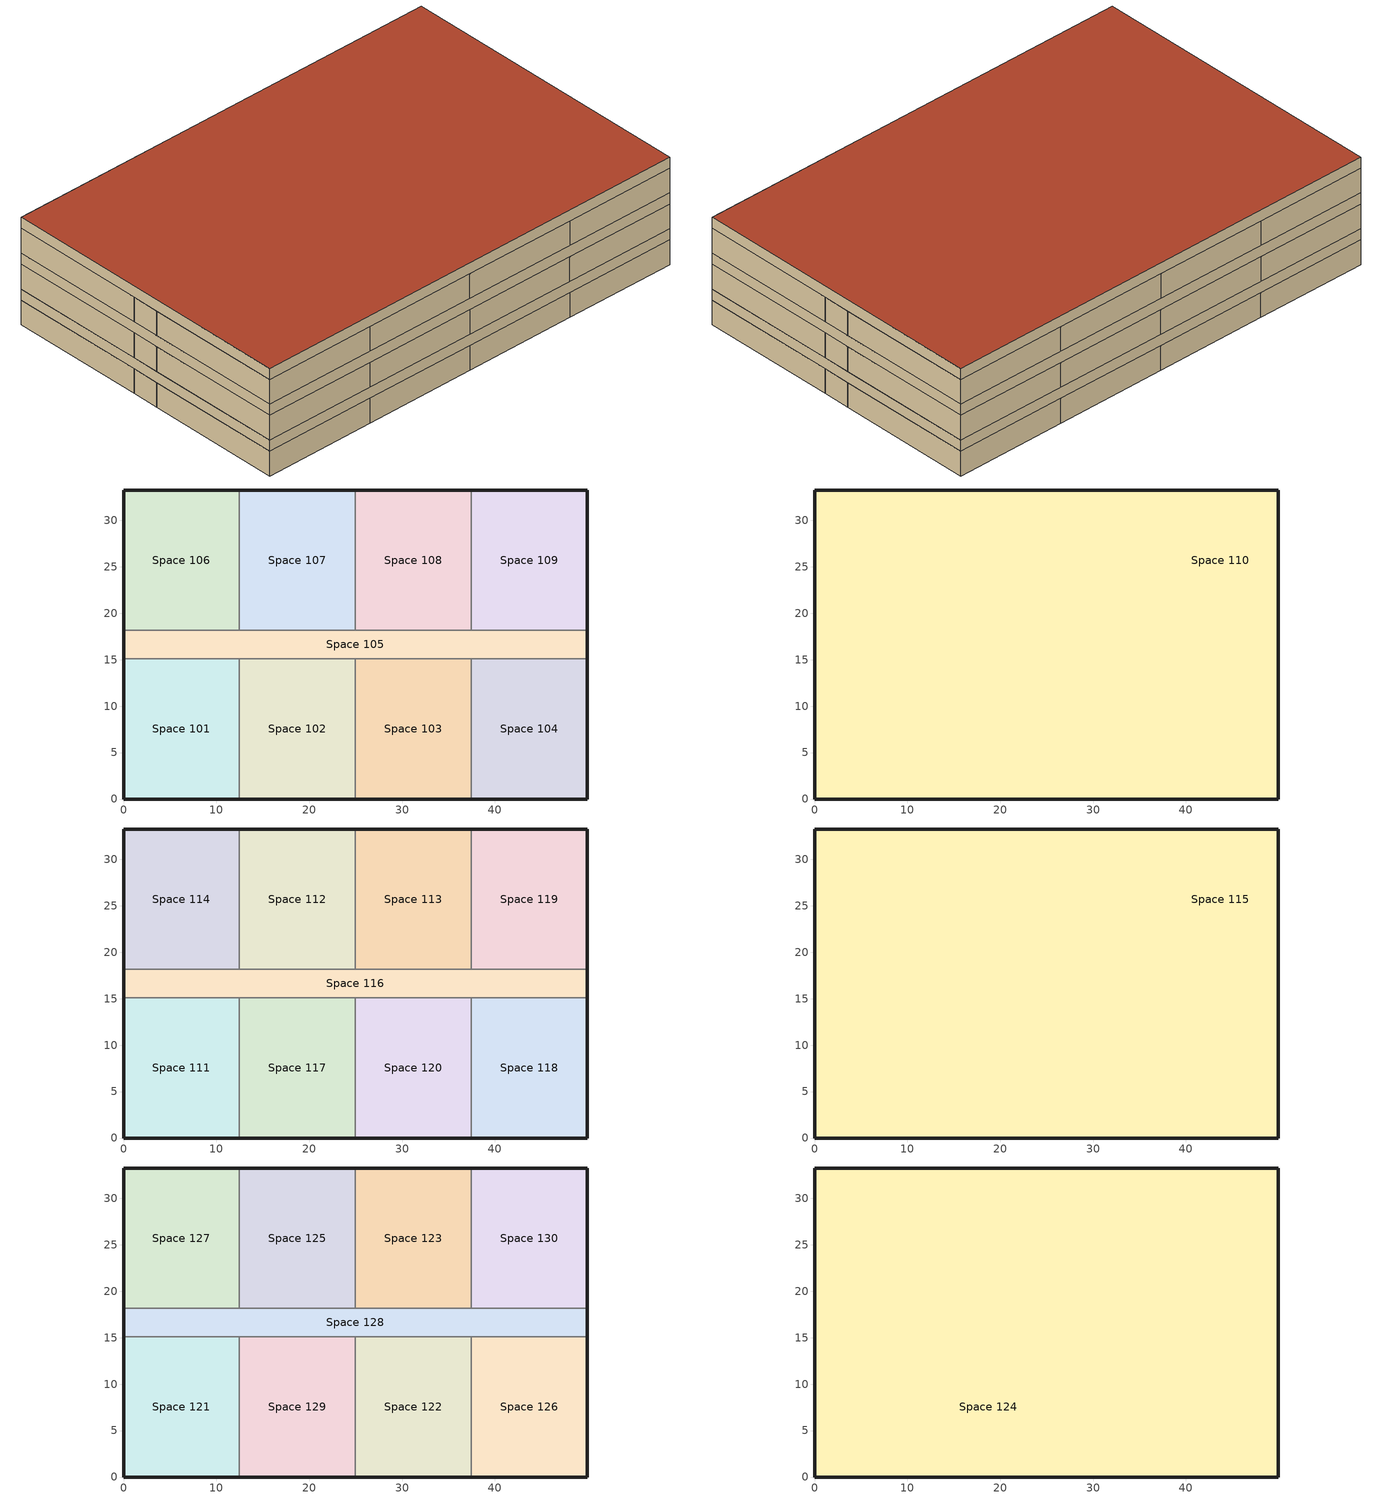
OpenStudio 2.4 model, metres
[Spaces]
Space 101
 floor ground: 12.48,15.11 12.48,0 0,0 0,15.11 z0
 wall outside: 0,15.11 0,0 12.48,0 z0:2.74
 wall to Space 105: 12.48,15.11 0,15.11 z0:2.74
 wall to Space 102: 12.48,0 12.48,15.11 z0:2.74
Space 102
 floor ground: 24.96,15.11 24.96,0 12.48,0 12.48,15.11 z0
 wall outside: 12.48,0 24.96,0 z0:2.74
 wall to Space 105: 24.96,15.11 12.48,15.11 z0:2.74
 wall to Space 103: 24.96,0 24.96,15.11 z0:2.74
Space 103
 floor ground: 37.43,15.11 37.43,0 24.96,0 24.96,15.11 z0
 wall outside: 24.96,0 37.43,0 z0:2.74
 wall to Space 105: 37.43,15.11 24.96,15.11 z0:2.74
 wall to Space 104: 37.43,0 37.43,15.11 z0:2.74
Space 104
 floor ground: 49.91,15.11 49.91,0 37.43,0 37.43,15.11 z0
 wall outside: 37.43,0 49.91,0 49.91,15.11 z0:2.74
 wall to Space 105: 49.91,15.11 37.43,15.11 z0:2.74
Space 105
 floor ground: 49.91,18.16 49.91,15.11 0,15.11 0,18.16 z0
 wall outside: 0,18.16 0,15.11 / 49.91,15.11 49.91,18.16 z0:2.74
 wall to Space 106: 12.48,18.16 0,18.16 z0:2.74
 wall to Space 107: 24.96,18.16 12.48,18.16 z0:2.74
 wall to Space 108: 37.43,18.16 24.96,18.16 z0:2.74
 wall to Space 109: 49.91,18.16 37.43,18.16 z0:2.74
Space 106
 floor ground: 12.48,33.27 12.48,18.16 0,18.16 0,33.27 z0
 wall outside: 12.48,33.27 0,33.27 0,18.16 z0:2.74
 wall to Space 107: 12.48,18.16 12.48,33.27 z0:2.74
Space 107
 floor ground: 24.96,33.27 24.96,18.16 12.48,18.16 12.48,33.27 z0
 wall outside: 24.96,33.27 12.48,33.27 z0:2.74
 wall to Space 108: 24.96,18.16 24.96,33.27 z0:2.74
Space 108
 floor ground: 37.43,33.27 37.43,18.16 24.96,18.16 24.96,33.27 z0
 wall outside: 37.43,33.27 24.96,33.27 z0:2.74
 wall to Space 109: 37.43,18.16 37.43,33.27 z0:2.74
Space 109
 floor ground: 49.91,33.27 49.91,18.16 37.43,18.16 37.43,33.27 z0
 wall outside: 49.91,18.16 49.91,33.27 37.43,33.27 z0:2.74
Space 110
 floor to Space 109: 49.91,33.27 49.91,18.16 37.43,18.16 37.43,33.27 z2.74
 floor to Space 104: 49.91,15.11 49.91,0 37.43,0 37.43,15.11 z2.74
 floor to Space 102: 24.96,15.11 24.96,0 12.48,0 12.48,15.11 z2.74
 floor to Space 106: 12.48,33.27 12.48,18.16 0,18.16 0,33.27 z2.74
 floor to Space 101: 12.48,15.11 12.48,0 0,0 0,15.11 z2.74
 floor to Space 103: 37.43,15.11 37.43,0 24.96,0 24.96,15.11 z2.74
 floor to Space 105: 49.91,18.16 49.91,15.11 0,15.11 0,18.16 z2.74
 floor to Space 108: 37.43,33.27 37.43,18.16 24.96,18.16 24.96,33.27 z2.74
 floor to Space 107: 24.96,33.27 24.96,18.16 12.48,18.16 12.48,33.27 z2.74
 wall outside: 0,0 49.91,0 49.91,33.27 0,33.27 0,0 z2.74:3.96
Space 111
 floor to Space 110: 12.48,15.11 12.48,0 0,0 0,15.11 z3.96
 wall outside: 0,15.11 0,0 12.48,0 z3.96:6.71
 wall to Space 116: 12.48,15.11 0,15.11 z3.96:6.71
 wall to Space 117: 12.48,0 12.48,15.11 z3.96:6.71
Space 112
 floor to Space 110: 24.96,33.27 24.96,18.16 12.48,18.16 12.48,33.27 z3.96
 wall outside: 24.96,33.27 12.48,33.27 z3.96:6.71
 wall to Space 113: 24.96,18.16 24.96,33.27 z3.96:6.71
 wall to Space 116: 12.48,18.16 24.96,18.16 z3.96:6.71
 wall to Space 114: 12.48,33.27 12.48,18.16 z3.96:6.71
Space 113
 floor to Space 110: 37.43,33.27 37.43,18.16 24.96,18.16 24.96,33.27 z3.96
 wall outside: 37.43,33.27 24.96,33.27 z3.96:6.71
 wall to Space 119: 37.43,18.16 37.43,33.27 z3.96:6.71
 wall to Space 116: 24.96,18.16 37.43,18.16 z3.96:6.71
Space 114
 floor to Space 110: 12.48,33.27 12.48,18.16 0,18.16 0,33.27 z3.96
 wall outside: 12.48,33.27 0,33.27 0,18.16 z3.96:6.71
 wall to Space 116: 0,18.16 12.48,18.16 z3.96:6.71
Space 116
 floor to Space 110: 49.91,18.16 49.91,15.11 0,15.11 0,18.16 z3.96
 wall outside: 0,18.16 0,15.11 / 49.91,15.11 49.91,18.16 z3.96:6.71
 wall to Space 119: 49.91,18.16 37.43,18.16 z3.96:6.71
 wall to Space 118: 37.43,15.11 49.91,15.11 z3.96:6.71
 wall to Space 120: 24.96,15.11 37.43,15.11 z3.96:6.71
 wall to Space 117: 12.48,15.11 24.96,15.11 z3.96:6.71
Space 117
 floor to Space 110: 24.96,15.11 24.96,0 12.48,0 12.48,15.11 z3.96
 wall outside: 12.48,0 24.96,0 z3.96:6.71
 wall to Space 120: 24.96,0 24.96,15.11 z3.96:6.71
Space 118
 floor to Space 110: 49.91,15.11 49.91,0 37.43,0 37.43,15.11 z3.96
 wall outside: 37.43,0 49.91,0 49.91,15.11 z3.96:6.71
 wall to Space 120: 37.43,15.11 37.43,0 z3.96:6.71
Space 119
 floor to Space 110: 49.91,33.27 49.91,18.16 37.43,18.16 37.43,33.27 z3.96
 wall outside: 49.91,18.16 49.91,33.27 37.43,33.27 z3.96:6.71
Space 120
 floor to Space 110: 37.43,15.11 37.43,0 24.96,0 24.96,15.11 z3.96
 wall outside: 24.96,0 37.43,0 z3.96:6.71
Space 115
 floor to Space 119: 49.91,33.27 49.91,18.16 37.43,18.16 37.43,33.27 z6.71
 floor to Space 118: 49.91,15.11 49.91,0 37.43,0 37.43,15.11 z6.71
 floor to Space 116: 49.91,18.16 49.91,15.11 0,15.11 0,18.16 z6.71
 floor to Space 112: 24.96,33.27 24.96,18.16 12.48,18.16 12.48,33.27 z6.71
 floor to Space 111: 12.48,15.11 12.48,0 0,0 0,15.11 z6.71
 floor to Space 113: 37.43,33.27 37.43,18.16 24.96,18.16 24.96,33.27 z6.71
 floor to Space 114: 12.48,33.27 12.48,18.16 0,18.16 0,33.27 z6.71
 floor to Space 120: 37.43,15.11 37.43,0 24.96,0 24.96,15.11 z6.71
 floor to Space 117: 24.96,15.11 24.96,0 12.48,0 12.48,15.11 z6.71
 wall outside: 0,0 49.91,0 49.91,33.27 0,33.27 0,0 z6.71:7.92
Space 121
 floor to Space 115: 12.48,15.11 12.48,0 0,0 0,15.11 z7.92
 wall outside: 0,15.11 0,0 12.48,0 z7.92:10.67
 wall to Space 128: 12.48,15.11 0,15.11 z7.92:10.67
 wall to Space 129: 12.48,0 12.48,15.11 z7.92:10.67
Space 122
 floor to Space 115: 37.43,15.11 37.43,0 24.96,0 24.96,15.11 z7.92
 wall outside: 24.96,0 37.43,0 z7.92:10.67
 wall to Space 128: 37.43,15.11 24.96,15.11 z7.92:10.67
 wall to Space 126: 37.43,0 37.43,15.11 z7.92:10.67
 wall to Space 129: 24.96,15.11 24.96,0 z7.92:10.67
Space 123
 floor to Space 115: 37.43,33.27 37.43,18.16 24.96,18.16 24.96,33.27 z7.92
 wall outside: 37.43,33.27 24.96,33.27 z7.92:10.67
 wall to Space 130: 37.43,18.16 37.43,33.27 z7.92:10.67
 wall to Space 128: 24.96,18.16 37.43,18.16 z7.92:10.67
 wall to Space 125: 24.96,33.27 24.96,18.16 z7.92:10.67
Space 125
 floor to Space 115: 24.96,33.27 24.96,18.16 12.48,18.16 12.48,33.27 z7.92
 wall outside: 24.96,33.27 12.48,33.27 z7.92:10.67
 wall to Space 128: 12.48,18.16 24.96,18.16 z7.92:10.67
 wall to Space 127: 12.48,33.27 12.48,18.16 z7.92:10.67
Space 126
 floor to Space 115: 49.91,15.11 49.91,0 37.43,0 37.43,15.11 z7.92
 wall outside: 37.43,0 49.91,0 49.91,15.11 z7.92:10.67
 wall to Space 128: 49.91,15.11 37.43,15.11 z7.92:10.67
Space 127
 floor to Space 115: 12.48,33.27 12.48,18.16 0,18.16 0,33.27 z7.92
 wall outside: 12.48,33.27 0,33.27 0,18.16 z7.92:10.67
 wall to Space 128: 0,18.16 12.48,18.16 z7.92:10.67
Space 128
 floor to Space 115: 49.91,18.16 49.91,15.11 0,15.11 0,18.16 z7.92
 wall outside: 0,18.16 0,15.11 / 49.91,15.11 49.91,18.16 z7.92:10.67
 wall to Space 130: 49.91,18.16 37.43,18.16 z7.92:10.67
 wall to Space 129: 12.48,15.11 24.96,15.11 z7.92:10.67
Space 129
 floor to Space 115: 24.96,15.11 24.96,0 12.48,0 12.48,15.11 z7.92
 wall outside: 12.48,0 24.96,0 z7.92:10.67
Space 130
 floor to Space 115: 49.91,33.27 49.91,18.16 37.43,18.16 37.43,33.27 z7.92
 wall outside: 49.91,18.16 49.91,33.27 37.43,33.27 z7.92:10.67
Space 124
 floor to Space 129: 24.96,15.11 24.96,0 12.48,0 12.48,15.11 z10.67
 floor to Space 128: 49.91,18.16 49.91,15.11 0,15.11 0,18.16 z10.67
 floor to Space 126: 49.91,15.11 49.91,0 37.43,0 37.43,15.11 z10.67
 floor to Space 127: 12.48,33.27 12.48,18.16 0,18.16 0,33.27 z10.67
 floor to Space 121: 12.48,15.11 12.48,0 0,0 0,15.11 z10.67
 floor to Space 125: 24.96,33.27 24.96,18.16 12.48,18.16 12.48,33.27 z10.67
 floor to Space 122: 37.43,15.11 37.43,0 24.96,0 24.96,15.11 z10.67
 floor to Space 123: 37.43,33.27 37.43,18.16 24.96,18.16 24.96,33.27 z10.67
 floor to Space 130: 49.91,33.27 49.91,18.16 37.43,18.16 37.43,33.27 z10.67
 wall outside: 0,0 49.91,0 49.91,33.27 0,33.27 0,0 z10.67:11.89
 roof outside: 49.91,0 49.91,33.27 0,33.27 0,0 z11.89
[ClimateZones]
Climate Zone Institution Name 1=ASHRAE; Climate Zone Document Name 1=ANSI/ASHRAE Standard 169; Climate Zone Document Year 1=2006; Climate Zone Institution Name 2=CEC; Climate Zone Document Name 2=California Climate Zone Descriptions; Climate Zone Document Year 2=1995
[Building]
Building 1: Space Type=DOE Ref 2004 - Office - OpenOffice; Default Construction Set=DOE Ref 2004 - CZ5 - Office; Default Schedule Set=DOE Ref 2004 - Office - OpenOffice Schedule Set
[Site]
Site 1
[DefaultConstructionSet]
DOE Ref 2004 - CZ5 - Office: Default Exterior Surface Constructions=Default Surface Constructions 1; Default Interior Surface Constructions=Default Surface Constructions 2; Default Ground Contact Surface Constructions=Default Surface Constructions 3; Default Exterior SubSurface Constructions=Default Sub Surface Constructions 1; Default Interior SubSurface Constructions=Default Sub Surface Constructions 2; Interior Partition Construction=Interior Partition
[DefaultSurfaceConstructions]
Name | Floor Construction | Wall Construction | Roof Ceiling Construction
Default Surface Constructions 1 | ExtSlabCarpet 4in ClimateZone 1-8 | ASHRAE 90.1-2004 ExtWall Mass ClimateZone 5 | ASHRAE 90.1-2004 ExtRoof IEAD ClimateZone 5-6
Default Surface Constructions 2 | Interior Floor | Interior Wall | Interior Ceiling
Default Surface Constructions 3 | ExtSlabCarpet 4in ClimateZone 1-8 | ExtSlabCarpet 4in ClimateZone 1-8 | ExtSlabCarpet 4in ClimateZone 1-8
[Construction]
ExtSlabCarpet 4in ClimateZone 1-8: MAT-CC05 4 HW CONCRETE, CP02 CARPET PAD
ASHRAE 90.1-2004 ExtWall Mass ClimateZone 5: 1IN Stucco, 8IN CONCRETE HW RefBldg, Mass NonRes Wall Insulation-1.43, 1/2IN Gypsum
ASHRAE 90.1-2004 ExtRoof IEAD ClimateZone 5-6: Roof Membrane, IEAD NonRes Roof Insulation-2.85, Metal Decking
Interior Floor: F16 Acoustic tile, F05 Ceiling air space resistance, M11 100mm lightweight concrete
Interior Wall: G01a 19mm gypsum board, F04 Wall air space resistance, G01a 19mm gypsum board
Interior Ceiling: M11 100mm lightweight concrete, F05 Ceiling air space resistance, F16 Acoustic tile
ASHRAE 90.1-2004 ExtWindow ClimateZone 4-6: Fixed Window 3.24/0.39/0.31
Exterior Door: F08 Metal surface, I01 25mm insulation board
Interior Window: Clear 3mm
Interior Door; Interior Partition: G05 25mm wood
[Material] Thermal Absorptance=0.9
Name | Roughness | Thickness {m} | Conductivity {W/m-K} | Density {kg/m3} | Specific Heat {J/kg-K} | Solar Absorptance | Visible Absorptance
MAT-CC05 4 HW CONCRETE | Rough | 0.1016 | 1.311 | 2240 | 836.8 | 0.85 | 0.85
1IN Stucco | Smooth | 0.0253 | 0.6918 | 1858 | 837 | 0.92 | 0.92
8IN CONCRETE HW RefBldg | Rough | 0.2032 | 1.311 | 2240 | 836.8 | 0.7 | 0.7
Mass NonRes Wall Insulation-1.43 | MediumRough | 0.0495495 | 0.049 | 265 | 836.8 | 0.7 | 0.7
1/2IN Gypsum | Smooth | 0.0127 | 0.16 | 784.9 | 830 | 0.4 | 0.4
Roof Membrane | VeryRough | 0.0095 | 0.16 | 1121.29 | 1460 | 0.7 | 0.7
IEAD NonRes Roof Insulation-2.85 | MediumRough | 0.127339 | 0.049 | 265 | 836.8 | 0.7 | 0.7
Metal Decking | MediumSmooth | 0.0015 | 45.006 | 7680 | 418.4 | 0.6 | 0.6
F16 Acoustic tile | MediumSmooth | 0.0191 | 0.06 | 368 | 590 | 0.3 | 0.3
M11 100mm lightweight concrete | MediumRough | 0.1016 | 0.53 | 1280 | 840 | 0.5 | 0.5
G01a 19mm gypsum board | MediumSmooth | 0.019 | 0.16 | 800 | 1090 | 0.4 | 0.4
F08 Metal surface | Smooth | 0.0008 | 45.28 | 7824 | 500 | 0.7 | 0.7
I01 25mm insulation board | MediumRough | 0.0254 | 0.03 | 43 | 1210 | 0.6 | 0.6
G05 25mm wood | MediumSmooth | 0.0254 | 0.15 | 608 | 1630 | 0.5 | 0.5
[Material:NoMass]
CP02 CARPET PAD: Roughness=Smooth; Thermal Resistance {m2-K/W}=0.1; Thermal Absorptance=0.9; Solar Absorptance=0.8; Visible Absorptance=0.8
[Material:AirGap]
Name | Thermal Resistance {m2-K/W}
F05 Ceiling air space resistance | 0.18
F04 Wall air space resistance | 0.15
[DefaultSubSurfaceConstructions]
Name | Fixed Window Construction | Operable Window Construction | Door Construction | Tubular Daylight Dome Construction | Tubular Daylight Diffuser Construction
Default Sub Surface Constructions 1 | ASHRAE 90.1-2004 ExtWindow ClimateZone 4-6 | ASHRAE 90.1-2004 ExtWindow ClimateZone 4-6 | Exterior Door | Interior Window | Interior Window
Default Sub Surface Constructions 2 | Interior Window | Interior Window | Interior Door
[WindowMaterial:SimpleGlazingSystem]
Fixed Window 3.24/0.39/0.31: U-Factor {W/m2-K}=3.23646; Solar Heat Gain Coefficient=0.39; Visible Transmittance=0.31
[WindowMaterial:Glazing]
Clear 3mm: Optical Data Type=SpectralAverage; Thickness {m}=0.003; Solar Transmittance at Normal Incidence=0.837; Front Side Solar Reflectance at Normal Incidence=0.075; Back Side Solar Reflectance at Normal Incidence=0; Visible Transmittance at Normal Incidence=0.898; Front Side Visible Reflectance at Normal Incidence=0.081; Back Side Visible Reflectance at Normal Incidence=0; Infrared Transmittance at Normal Incidence=0; Front Side Infrared Hemispherical Emissivity=0.84; Back Side Infrared Hemispherical Emissivity=0.84; Conductivity {W/m-K}=0.9; Dirt Correction Factor for Solar and Visible Transmittance=1; Solar Diffusing=No
[BuildingStory]
Name | Nominal Z Coordinate {m} | Nominal Floor to Floor Height {m}
Building Story 1 | 0 | 2.7432
Building Story 2 | 0 | 1.2192
Building Story 3; Building Story 4; Building Story 5; Building Story 6
[Space]
Name | Space Type | Building Story | Thermal Zone | Part of Total Floor Area
Space 101 | DOE Ref 2004 - Office - Elec/MechRoom | Building Story 1 | Thermal Zone 23
Space 102 | DOE Ref 2004 - Office - Restroom | Building Story 1 | Thermal Zone 21
Space 103 | DOE Ref 2004 - Office - Lobby | Building Story 1 | Thermal Zone 24
Space 104 | DOE Ref 2004 - Office - Conference | Building Story 1 | Thermal Zone 16
Space 105 | DOE Ref 2004 - Office - Corridor | Building Story 1 | Thermal Zone 25
Space 106 | DOE Ref 2004 - Office - BreakRoom | Building Story 1 | Thermal Zone 22
Space 107 | DOE Ref 2004 - Office - PrintRoom | Building Story 1 | Thermal Zone 29
Space 108 | DOE Ref 2004 - Office - Lobby | Building Story 1 | Thermal Zone 26
Space 109 | DOE Ref 2004 - Office - Conference | Building Story 1 | Thermal Zone 10
Space 110 | Plenum | Building Story 2 | Thermal Zone 13 | No
Space 111 |  | Building Story 3 | Thermal Zone 15
Space 112 |  | Building Story 3 | Thermal Zone 12
Space 113 |  | Building Story 3 | Thermal Zone 18
Space 114 |  | Building Story 3 | Thermal Zone 30
Space 115 | Plenum | Building Story 4 | Thermal Zone 17 | No
Space 116 | DOE Ref 2004 - Office - Corridor | Building Story 3 | Thermal Zone 11
Space 117 |  | Building Story 3 | Thermal Zone 20
Space 118 |  | Building Story 3 | Thermal Zone 9
Space 119 |  | Building Story 3 | Thermal Zone 8
Space 120 |  | Building Story 3 | Thermal Zone 19
Space 121 |  | Building Story 5 | Thermal Zone 7
Space 122 |  | Building Story 5 | Thermal Zone 28
Space 123 |  | Building Story 5 | Thermal Zone 6
Space 124 | Plenum | Building Story 6 | Thermal Zone 14 | No
Space 125 |  | Building Story 5 | Thermal Zone 5
Space 126 |  | Building Story 5 | Thermal Zone 4
Space 127 |  | Building Story 5 | Thermal Zone 3
Space 128 | DOE Ref 2004 - Office - Corridor | Building Story 5 | Thermal Zone 2
Space 129 |  | Building Story 5 | Thermal Zone 1
Space 130 |  | Building Story 5 | Thermal Zone 27
[SpaceType]
Name | Default Schedule Set | Design Specification Outdoor Air Object | Standards Building Type | Standards Space Type
DOE Ref 2004 - Office - BreakRoom | DOE Ref 2004 - Office - BreakRoom Schedule Set | DOE Ref 2004 - Office - BreakRoom Ventilation | Office | BreakRoom
DOE Ref 2004 - Office - Conference | DOE Ref 2004 - Office - Conference Schedule Set | DOE Ref 2004 - Office - Conference Ventilation | Office | Conference
DOE Ref 2004 - Office - Corridor | DOE Ref 2004 - Office - Corridor Schedule Set | DOE Ref 2004 - Office - Corridor Ventilation | Office | Corridor
DOE Ref 2004 - Office - Elec/MechRoom | DOE Ref 2004 - Office - Elec/MechRoom Schedule Set | DOE Ref 2004 - Office - Elec/MechRoom Ventilation | Office | Elec/MechRoom
DOE Ref 2004 - Office - Lobby | DOE Ref 2004 - Office - Lobby Schedule Set | DOE Ref 2004 - Office - Lobby Ventilation | Office | Lobby
DOE Ref 2004 - Office - OpenOffice | DOE Ref 2004 - Office - OpenOffice Schedule Set | DOE Ref 2004 - Office - OpenOffice Ventilation | Office | OpenOffice
DOE Ref 2004 - Office - PrintRoom | DOE Ref 2004 - Office - PrintRoom Schedule Set | DOE Ref 2004 - Office - PrintRoom Ventilation | Office | PrintRoom
DOE Ref 2004 - Office - Restroom | DOE Ref 2004 - Office - Restroom Schedule Set | DOE Ref 2004 - Office - Restroom Ventilation | Office | Restroom
Plenum
[DefaultScheduleSet] Lighting Schedule=Office Bldg Light; Electric Equipment Schedule=Office Bldg Equip; Infiltration Schedule=Office Infil Quarter On
Name | Number of People Schedule | People Activity Level Schedule
DOE Ref 2004 - Office - BreakRoom Schedule Set; DOE Ref 2004 - Office - Conference Schedule Set; DOE Ref 2004 - Office - Lobby Schedule Set; DOE Ref 2004 - Office - PrintRoom Schedule Set; DOE Ref 2004 - Office - Restroom Schedule Set | Office Misc Occ | Office Activity
DOE Ref 2004 - Office - Corridor Schedule Set; DOE Ref 2004 - Office - OpenOffice Schedule Set | Office Work Occ | Office Activity
DOE Ref 2004 - Office - Elec/MechRoom Schedule Set
[Lights:Definition] Design Level Calculation Method=Watts/Area
Name | Watts per Space Floor Area {W/m2}
DOE Ref 2004 - Office - BreakRoom Lights Definition | 12.9167
DOE Ref 2004 - Office - Conference Lights Definition; DOE Ref 2004 - Office - Lobby Lights Definition | 13.9931
DOE Ref 2004 - Office - Corridor Lights Definition | 5.38196
DOE Ref 2004 - Office - Elec/MechRoom Lights Definition | 16.1459
DOE Ref 2004 - Office - OpenOffice Lights Definition; DOE Ref 2004 - Office - PrintRoom Lights Definition | 11.8403
DOE Ref 2004 - Office - Restroom Lights Definition | 9.68752
[Lights] Fraction Replaceable=1
Name | Lights Definition | Space or SpaceType
DOE Ref 2004 - Office - BreakRoom Lights | DOE Ref 2004 - Office - BreakRoom Lights Definition | DOE Ref 2004 - Office - BreakRoom
DOE Ref 2004 - Office - Conference Lights | DOE Ref 2004 - Office - Conference Lights Definition | DOE Ref 2004 - Office - Conference
DOE Ref 2004 - Office - Corridor Lights | DOE Ref 2004 - Office - Corridor Lights Definition | DOE Ref 2004 - Office - Corridor
DOE Ref 2004 - Office - Elec/MechRoom Lights | DOE Ref 2004 - Office - Elec/MechRoom Lights Definition | DOE Ref 2004 - Office - Elec/MechRoom
DOE Ref 2004 - Office - Lobby Lights | DOE Ref 2004 - Office - Lobby Lights Definition | DOE Ref 2004 - Office - Lobby
DOE Ref 2004 - Office - OpenOffice Lights | DOE Ref 2004 - Office - OpenOffice Lights Definition | DOE Ref 2004 - Office - OpenOffice
DOE Ref 2004 - Office - PrintRoom Lights | DOE Ref 2004 - Office - PrintRoom Lights Definition | DOE Ref 2004 - Office - PrintRoom
DOE Ref 2004 - Office - Restroom Lights | DOE Ref 2004 - Office - Restroom Lights Definition | DOE Ref 2004 - Office - Restroom
[DesignSpecification:OutdoorAir] Outdoor Air Method=Sum
Name | Outdoor Air Flow per Person {m3/s-person} | Outdoor Air Flow per Floor Area {m3/s-m2}
DOE Ref 2004 - Office - BreakRoom Ventilation; DOE Ref 2004 - Office - Lobby Ventilation | 0.00707921
DOE Ref 2004 - Office - Conference Ventilation; DOE Ref 2004 - Office - Elec/MechRoom Ventilation; DOE Ref 2004 - Office - OpenOffice Ventilation | 0.00943895
DOE Ref 2004 - Office - Corridor Ventilation; DOE Ref 2004 - Office - PrintRoom Ventilation |  | 0.000254
DOE Ref 2004 - Office - Restroom Ventilation |  | 0.0048768
[People:Definition] Number of People Calculation Method=People/Area; Fraction Radiant=0.3
Name | People per Space Floor Area {person/m2}
DOE Ref 2004 - Office - BreakRoom People Definition; DOE Ref 2004 - Office - Conference People Definition | 0.538196
DOE Ref 2004 - Office - Corridor People Definition | 0.0107639
DOE Ref 2004 - Office - Lobby People Definition; DOE Ref 2004 - Office - PrintRoom People Definition; DOE Ref 2004 - Office - Restroom People Definition | 0.107639
DOE Ref 2004 - Office - OpenOffice People Definition | 0.0565105
[People] Multiplier=1
Name | People Definition | Space or SpaceType
DOE Ref 2004 - Office - BreakRoom People | DOE Ref 2004 - Office - BreakRoom People Definition | DOE Ref 2004 - Office - BreakRoom
DOE Ref 2004 - Office - Conference People | DOE Ref 2004 - Office - Conference People Definition | DOE Ref 2004 - Office - Conference
DOE Ref 2004 - Office - Corridor People | DOE Ref 2004 - Office - Corridor People Definition | DOE Ref 2004 - Office - Corridor
DOE Ref 2004 - Office - Lobby People | DOE Ref 2004 - Office - Lobby People Definition | DOE Ref 2004 - Office - Lobby
DOE Ref 2004 - Office - OpenOffice People | DOE Ref 2004 - Office - OpenOffice People Definition | DOE Ref 2004 - Office - OpenOffice
DOE Ref 2004 - Office - PrintRoom People | DOE Ref 2004 - Office - PrintRoom People Definition | DOE Ref 2004 - Office - PrintRoom
DOE Ref 2004 - Office - Restroom People | DOE Ref 2004 - Office - Restroom People Definition | DOE Ref 2004 - Office - Restroom
[SpaceInfiltration:DesignFlowRate] Design Flow Rate Calculation Method=Flow/ExteriorArea; Flow per Exterior Surface Area {m3/s-m2}=0.00030226
Name | Space or SpaceType
DOE Ref 2004 - Office - BreakRoom Infiltration | DOE Ref 2004 - Office - BreakRoom
DOE Ref 2004 - Office - Conference Infiltration | DOE Ref 2004 - Office - Conference
DOE Ref 2004 - Office - Corridor Infiltration | DOE Ref 2004 - Office - Corridor
DOE Ref 2004 - Office - Elec/MechRoom Infiltration | DOE Ref 2004 - Office - Elec/MechRoom
DOE Ref 2004 - Office - Lobby Infiltration | DOE Ref 2004 - Office - Lobby
DOE Ref 2004 - Office - OpenOffice Infiltration | DOE Ref 2004 - Office - OpenOffice
DOE Ref 2004 - Office - PrintRoom Infiltration | DOE Ref 2004 - Office - PrintRoom
DOE Ref 2004 - Office - Restroom Infiltration | DOE Ref 2004 - Office - Restroom
[ElectricEquipment:Definition] Design Level Calculation Method=Watts/Area
Name | Watts per Space Floor Area {W/m2}
DOE Ref 2004 - Office - BreakRoom Electric Equipment Definition | 60.0626
DOE Ref 2004 - Office - Conference Electric Equipment Definition | 10.7639
DOE Ref 2004 - Office - Corridor Electric Equipment Definition | 3.12153
DOE Ref 2004 - Office - Elec/MechRoom Electric Equipment Definition; DOE Ref 2004 - Office - Lobby Electric Equipment Definition; DOE Ref 2004 - Office - Restroom Electric Equipment Definition | 2.90626
DOE Ref 2004 - Office - OpenOffice Electric Equipment Definition | 10.3334
DOE Ref 2004 - Office - PrintRoom Electric Equipment Definition | 58.1251
[ElectricEquipment]
Name | Electric Equipment Definition | Space or SpaceType
DOE Ref 2004 - Office - BreakRoom Electric Equipment | DOE Ref 2004 - Office - BreakRoom Electric Equipment Definition | DOE Ref 2004 - Office - BreakRoom
DOE Ref 2004 - Office - Conference Electric Equipment | DOE Ref 2004 - Office - Conference Electric Equipment Definition | DOE Ref 2004 - Office - Conference
DOE Ref 2004 - Office - Corridor Electric Equipment | DOE Ref 2004 - Office - Corridor Electric Equipment Definition | DOE Ref 2004 - Office - Corridor
DOE Ref 2004 - Office - Elec/MechRoom Electric Equipment | DOE Ref 2004 - Office - Elec/MechRoom Electric Equipment Definition | DOE Ref 2004 - Office - Elec/MechRoom
DOE Ref 2004 - Office - Lobby Electric Equipment | DOE Ref 2004 - Office - Lobby Electric Equipment Definition | DOE Ref 2004 - Office - Lobby
DOE Ref 2004 - Office - OpenOffice Electric Equipment | DOE Ref 2004 - Office - OpenOffice Electric Equipment Definition | DOE Ref 2004 - Office - OpenOffice
DOE Ref 2004 - Office - PrintRoom Electric Equipment | DOE Ref 2004 - Office - PrintRoom Electric Equipment Definition | DOE Ref 2004 - Office - PrintRoom
DOE Ref 2004 - Office - Restroom Electric Equipment | DOE Ref 2004 - Office - Restroom Electric Equipment Definition | DOE Ref 2004 - Office - Restroom
[ThermostatSetpoint:DualSetpoint]
Name | Heating Setpoint Temperature Schedule | Cooling Setpoint Temperature Schedule
Thermostat Setpoint Dual Setpoint 1; Thermostat Setpoint Dual Setpoint 2; Thermostat Setpoint Dual Setpoint 3; Thermostat Setpoint Dual Setpoint 4; Thermostat Setpoint Dual Setpoint 5; Thermostat Setpoint Dual Setpoint 6; Thermostat Setpoint Dual Setpoint 7; Thermostat Setpoint Dual Setpoint 8; Thermostat Setpoint Dual Setpoint 9; Thermostat Setpoint Dual Setpoint 10; Thermostat Setpoint Dual Setpoint 11; Thermostat Setpoint Dual Setpoint 12; Thermostat Setpoint Dual Setpoint 15; Thermostat Setpoint Dual Setpoint 16; Thermostat Setpoint Dual Setpoint 18; Thermostat Setpoint Dual Setpoint 19; Thermostat Setpoint Dual Setpoint 20; Thermostat Setpoint Dual Setpoint 21; Thermostat Setpoint Dual Setpoint 22; Thermostat Setpoint Dual Setpoint 23; Thermostat Setpoint Dual Setpoint 24; Thermostat Setpoint Dual Setpoint 25; Thermostat Setpoint Dual Setpoint 26; Thermostat Setpoint Dual Setpoint 27; Thermostat Setpoint Dual Setpoint 28; Thermostat Setpoint Dual Setpoint 29; Thermostat Setpoint Dual Setpoint 30 | Medium Office HtgSetp | Medium Office ClgSetp
Thermostat Setpoint Dual Setpoint 13; Thermostat Setpoint Dual Setpoint 14; Thermostat Setpoint Dual Setpoint 17
[ThermalZone] Use Ideal Air Loads=No
Name | Thermostat
Thermal Zone 1 | Thermostat Setpoint Dual Setpoint 1
Thermal Zone 2 | Thermostat Setpoint Dual Setpoint 2
Thermal Zone 3 | Thermostat Setpoint Dual Setpoint 3
Thermal Zone 4 | Thermostat Setpoint Dual Setpoint 4
Thermal Zone 5 | Thermostat Setpoint Dual Setpoint 5
Thermal Zone 6 | Thermostat Setpoint Dual Setpoint 6
Thermal Zone 7 | Thermostat Setpoint Dual Setpoint 7
Thermal Zone 8 | Thermostat Setpoint Dual Setpoint 8
Thermal Zone 9 | Thermostat Setpoint Dual Setpoint 9
Thermal Zone 10 | Thermostat Setpoint Dual Setpoint 10
Thermal Zone 11 | Thermostat Setpoint Dual Setpoint 11
Thermal Zone 12 | Thermostat Setpoint Dual Setpoint 12
Thermal Zone 13 | Thermostat Setpoint Dual Setpoint 13
Thermal Zone 14 | Thermostat Setpoint Dual Setpoint 14
Thermal Zone 15 | Thermostat Setpoint Dual Setpoint 15
Thermal Zone 16 | Thermostat Setpoint Dual Setpoint 16
Thermal Zone 17 | Thermostat Setpoint Dual Setpoint 17
Thermal Zone 18 | Thermostat Setpoint Dual Setpoint 18
Thermal Zone 19 | Thermostat Setpoint Dual Setpoint 19
Thermal Zone 20 | Thermostat Setpoint Dual Setpoint 20
Thermal Zone 21 | Thermostat Setpoint Dual Setpoint 21
Thermal Zone 22 | Thermostat Setpoint Dual Setpoint 22
Thermal Zone 23 | Thermostat Setpoint Dual Setpoint 23
Thermal Zone 24 | Thermostat Setpoint Dual Setpoint 24
Thermal Zone 25 | Thermostat Setpoint Dual Setpoint 25
Thermal Zone 26 | Thermostat Setpoint Dual Setpoint 26
Thermal Zone 27 | Thermostat Setpoint Dual Setpoint 27
Thermal Zone 28 | Thermostat Setpoint Dual Setpoint 28
Thermal Zone 29 | Thermostat Setpoint Dual Setpoint 29
Thermal Zone 30 | Thermostat Setpoint Dual Setpoint 30
[Sizing:Zone] Zone Cooling Design Supply Air Temperature Input Method=SupplyAirTemperature; Zone Cooling Design Supply Air Temperature {C}=14; Zone Cooling Design Supply Air Temperature Difference {deltaC}=11.11; Zone Heating Design Supply Air Temperature Input Method=SupplyAirTemperature; Zone Heating Design Supply Air Temperature {C}=40; Zone Heating Design Supply Air Temperature Difference {deltaC}=11.11; Zone Cooling Design Supply Air Humidity Ratio {kg-H2O/kg-air}=0.0085; Zone Heating Design Supply Air Humidity Ratio {kg-H2O/kg-air}=0.008; Cooling Design Air Flow Method=DesignDay; Heating Design Air Flow Method=DesignDay; Account for Dedicated Outdoor Air System=No; Dedicated Outdoor Air System Control Strategy=NeutralSupplyAir; Dedicated Outdoor Air Low Setpoint Temperature for Design {C}=autosize; Dedicated Outdoor Air High Setpoint Temperature for Design {C}=autosize
Thermal Zone 1; Thermal Zone 2; Thermal Zone 3; Thermal Zone 4; Thermal Zone 5; Thermal Zone 6; Thermal Zone 7; Thermal Zone 8; Thermal Zone 9; Thermal Zone 10; Thermal Zone 11; Thermal Zone 12; Thermal Zone 13; Thermal Zone 14; Thermal Zone 15; Thermal Zone 16; Thermal Zone 17; Thermal Zone 18; Thermal Zone 19; Thermal Zone 20; Thermal Zone 21; Thermal Zone 22; Thermal Zone 23; Thermal Zone 24; Thermal Zone 25; Thermal Zone 26; Thermal Zone 27; Thermal Zone 28; Thermal Zone 29; Thermal Zone 30
[Schedule:Ruleset]
Name | Default Day Schedule | Summer Design Day Schedule | Winter Design Day Schedule
Office Bldg Light | Office Bldg Light Default Schedule | Office Bldg Light Summer Design Day | Office Bldg Light Winter Design Day
Office Misc Occ | Office Bldg Occ Default Schedule 1 | Office Bldg Occ Summer Design Day 1 | Office Bldg Occ Winter Design Day 1
Office Activity | Office Activity Default Schedule | Office Activity Summer Design Day | Office Activity Winter Design Day
Office Infil Quarter On | Office Infil Quarter On Default Schedule | Office Infil Quarter On Summer Design Day | Office Infil Quarter On Winter Design Day
Office Bldg Equip | Office Bldg Equip Default Schedule | Office Bldg Equip Summer Design Day | Office Bldg Equip Winter Design Day
Medium Office HtgSetp | Medium Office HtgSetp Default Schedule | Medium Office HtgSetp Summer Design Day | Medium Office HtgSetp Winter Design Day
Medium Office ClgSetp | Medium Office ClgSetp Default Schedule | Medium Office ClgSetp Summer Design Day | Medium Office ClgSetp Winter Design Day
Office Work Occ | Office Bldg Occ Default Schedule | Office Bldg Occ Summer Design Day | Office Bldg Occ Winter Design Day
[Schedule:Day]
Office Bldg Light Default Schedule: 5, 0, 0.05, 7, 0, 0.1, 8, 0, 0.3, 17, 0, 0.9, 18, 0, 0.7, 20, 0, 0.5, 22, 0, 0.3, 23, 0, 0.1, 24, 0, 0.05
Office Bldg Light Summer Design Day; Office Infil Quarter On Rule 1 Day Schedule; Office Bldg Equip Summer Design Day: 24, 0, 1
Office Bldg Light Winter Design Day; Office Bldg Occ Winter Design Day 1; Office Bldg Occ Rule 1 Day Schedule 1; Office Bldg Equip Winter Design Day; Office Bldg Occ Winter Design Day; Office Bldg Occ Rule 1 Day Schedule: 24, 0, 0
Office Bldg Light Rule 1 Day Schedule: 24, 0, 0.05
Office Bldg Light Rule 2 Day Schedule: 6, 0, 0.05, 8, 0, 0.1, 14, 0, 0.5, 17, 0, 0.15, 24, 0, 0.05
Office Bldg Occ Default Schedule 1: 6, 0, 0, 7, 0, 0.1, 8, 0, 0.2, 20, 0, 0.4, 22, 0, 0.1, 24, 0, 0.05
Office Bldg Occ Summer Design Day 1; Office Bldg Occ Summer Design Day: 6, 0, 0, 22, 0, 1, 24, 0, 0.05
Office Bldg Occ Rule 2 Day Schedule 1: 6, 0, 0, 8, 0, 0.1, 14, 0, 0.25, 17, 0, 0.1, 24, 0, 0
Office Activity Default Schedule; Office Activity Summer Design Day; Office Activity Winter Design Day: 24, 0, 132
Office Infil Quarter On Default Schedule; Office Infil Quarter On Summer Design Day: 6, 0, 1, 22, 0, 0.25, 24, 0, 1
Office Infil Quarter On Winter Design Day; Office Infil Quarter On Rule 2 Day Schedule: 6, 0, 1, 18, 0, 0.25, 24, 0, 1
Office Bldg Equip Default Schedule: 8, 0, 0.4, 12, 0, 0.9, 13, 0, 0.8, 17, 0, 0.9, 18, 0, 0.8, 20, 0, 0.6, 22, 0, 0.5, 24, 0, 0.4
Office Bldg Equip Rule 1 Day Schedule: 24, 0, 0.3
Office Bldg Equip Rule 2 Day Schedule: 6, 0, 0.3, 8, 0, 0.4, 14, 0, 0.5, 17, 0, 0.35, 24, 0, 0.3
Medium Office HtgSetp Default Schedule: 6, 0, 15.6, 22, 0, 21, 24, 0, 15.6
Medium Office HtgSetp Summer Design Day; Medium Office HtgSetp Rule 1 Day Schedule: 24, 0, 15.6
Medium Office HtgSetp Winter Design Day: 24, 0, 21
Medium Office HtgSetp Rule 2 Day Schedule: 6, 0, 15.6, 18, 0, 21, 24, 0, 15.6
Medium Office ClgSetp Default Schedule; Medium Office ClgSetp Summer Design Day: 6, 0, 26.7, 22, 0, 24, 24, 0, 26.7
Medium Office ClgSetp Winter Design Day; Medium Office ClgSetp Rule 1 Day Schedule: 24, 0, 26.7
Medium Office ClgSetp Rule 2 Day Schedule: 6, 0, 26.7, 18, 0, 24, 24, 0, 26.7
Office Bldg Occ Default Schedule: 6, 0, 0, 7, 0, 0.1, 8, 0, 0.2, 12, 0, 0.85, 13, 0, 0.5, 17, 0, 0.85, 18, 0, 0.7, 20, 0, 0.4, 22, 0, 0.1, 24, 0, 0.05
Office Bldg Occ Rule 2 Day Schedule: 6, 0, 0, 8, 0, 0.1, 14, 0, 0.4, 17, 0, 0.1, 24, 0, 0
[Schedule:Rule] Apply Monday=No; Apply Tuesday=No; Apply Wednesday=No; Apply Thursday=No; Apply Friday=No; Date Specification Type=DateRange; Start Month=1; Start Day=1; End Month=12; End Day=31
Name | Schedule Ruleset | Rule Order | Day Schedule | Apply Sunday | Apply Saturday
Office Bldg Light Rule 1 | Office Bldg Light | 0 | Office Bldg Light Rule 1 Day Schedule | Yes | No
Office Bldg Light Rule 2 | Office Bldg Light | 1 | Office Bldg Light Rule 2 Day Schedule | No | Yes
Office Misc Occ Rule 1 | Office Misc Occ | 0 | Office Bldg Occ Rule 1 Day Schedule 1 | Yes | No
Office Misc Occ Rule 2 | Office Misc Occ | 1 | Office Bldg Occ Rule 2 Day Schedule 1 | No | Yes
Office Infil Quarter On Rule 1 | Office Infil Quarter On | 0 | Office Infil Quarter On Rule 1 Day Schedule | Yes | No
Office Infil Quarter On Rule 2 | Office Infil Quarter On | 1 | Office Infil Quarter On Rule 2 Day Schedule | No | Yes
Office Bldg Equip Rule 1 | Office Bldg Equip | 0 | Office Bldg Equip Rule 1 Day Schedule | Yes | No
Office Bldg Equip Rule 2 | Office Bldg Equip | 1 | Office Bldg Equip Rule 2 Day Schedule | No | Yes
Medium Office HtgSetp Rule 1 | Medium Office HtgSetp | 0 | Medium Office HtgSetp Rule 1 Day Schedule | Yes | No
Medium Office HtgSetp Rule 2 | Medium Office HtgSetp | 1 | Medium Office HtgSetp Rule 2 Day Schedule | No | Yes
Medium Office ClgSetp Rule 1 | Medium Office ClgSetp | 0 | Medium Office ClgSetp Rule 1 Day Schedule | Yes | No
Medium Office ClgSetp Rule 2 | Medium Office ClgSetp | 1 | Medium Office ClgSetp Rule 2 Day Schedule | No | Yes
Office Work Occ Rule 1 | Office Work Occ | 0 | Office Bldg Occ Rule 1 Day Schedule | Yes | No
Office Work Occ Rule 2 | Office Work Occ | 1 | Office Bldg Occ Rule 2 Day Schedule | No | Yes
